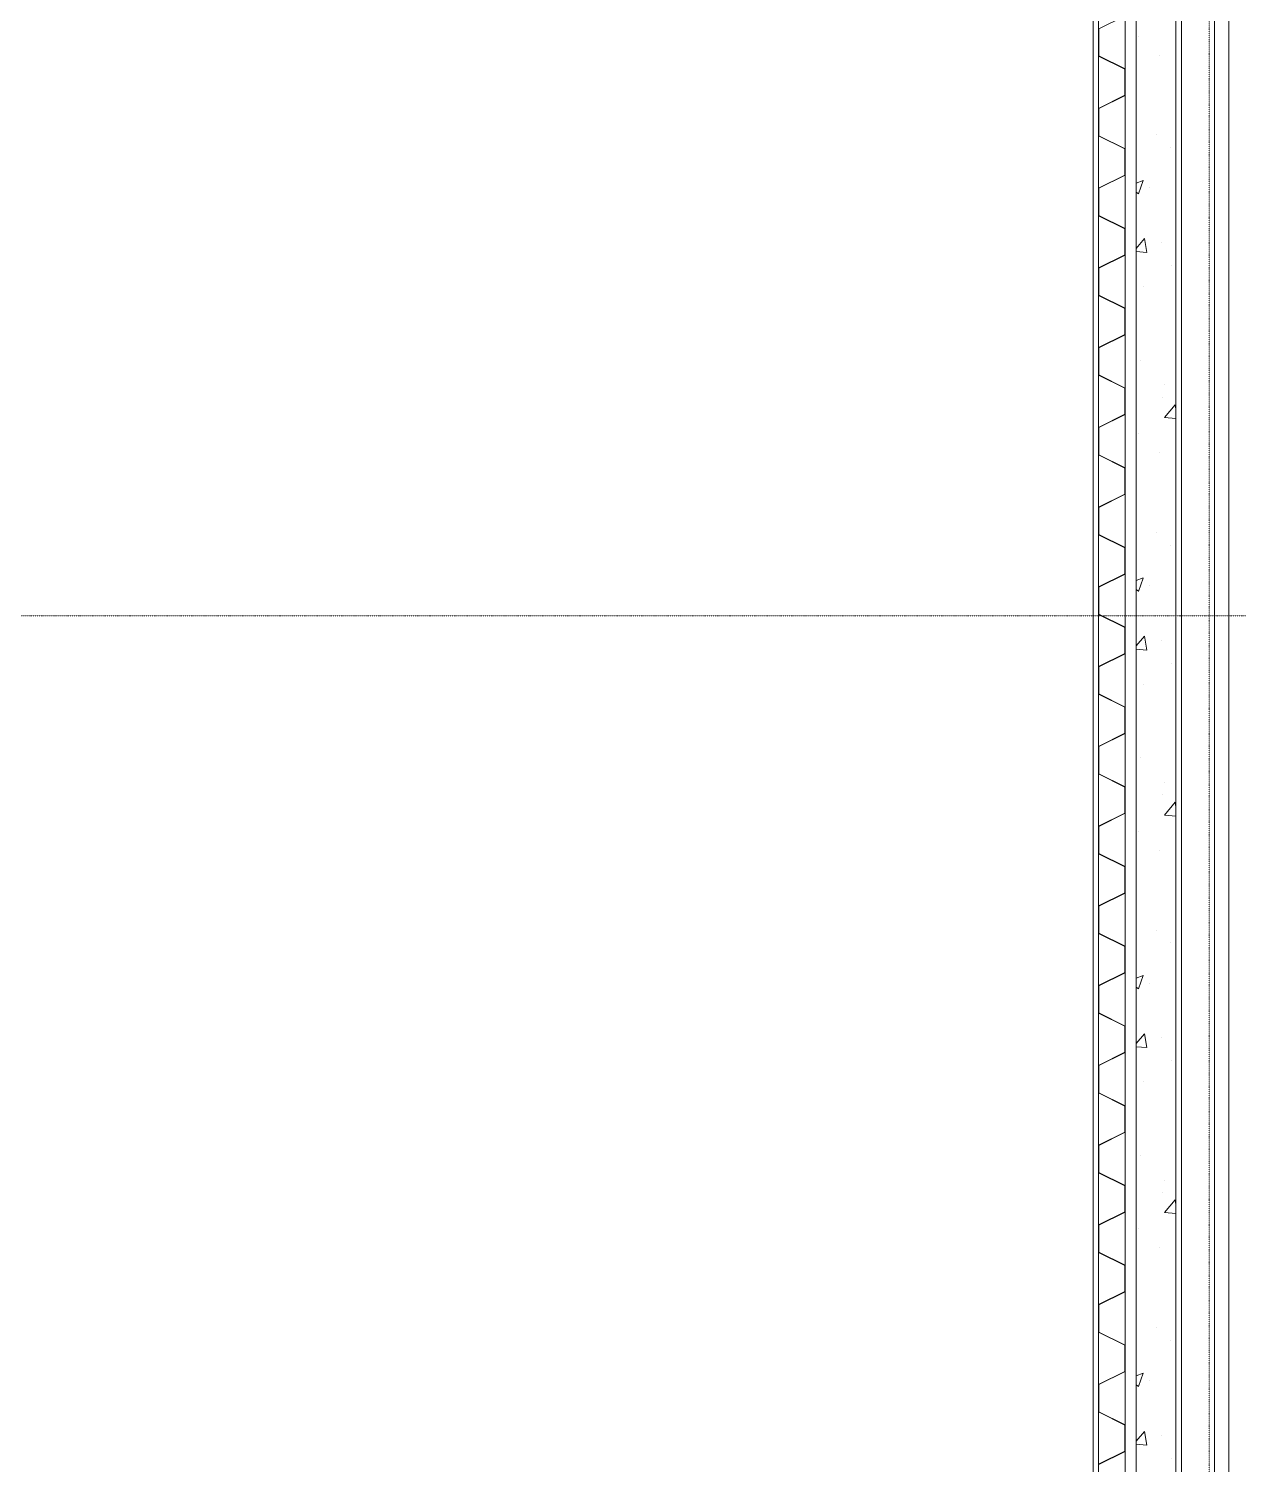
# Model space of a CAD drawing. Extents: x -32000 to 416743, y -254124 to 144214.
# Drawn here: x -5342 to 133, y 41159 to 47658 of the extents above; entities that cross this region are included whole.
import ezdxf

# ---------------------------------------------------------------- set-up
doc = ezdxf.new("R2010")
doc.units = 0
doc.header["$LTSCALE"] = 10
for name, pattern in [('H12PL4$0$JJP_三點線', [0.9, 0.3, -0.15, 0, -0.15, 0, -0.15, 0, -0.15]), ('XFM7P40ICA$0$H12PL4$0$JJP_三點線', [0.9, 0.3, -0.15, 0, -0.15, 0, -0.15, 0, -0.15]), ('XFM7P40ICA$0$H12PL4$0$JJP_虛線(退縮線、投影線、地下室範圍、非屬本工程、圖面分區)', [0.45, 0.3, -0.15])]:
    doc.linetypes.add(name, pattern=pattern)
for name, color, linetype in [('H12PL4$0$A-WALL-EX', 252, 'Continuous'), ('H12PL4$0$S-GRID', 252, 'Continuous'), ('H12PL4$0$S-SLAB-SHOW', 252, 'Continuous'), ('XFM7P40ICA$0$H12PL4$0$A-WALL-EX', 252, 'Continuous'), ('XFM7P40ICA$0$H12PL4$0$Hattch', 252, 'Continuous'), ('XFM7P40ICA$0$H12PL4$0$L40_19_SUGATA2', 252, 'Continuous'), ('XFM7P40ICA$0$H12PL4$0$L40_19_SUGATA3', 252, 'Continuous'), ('XFM7P40ICA$0$H12PL4$0$S-GRID', 252, 'Continuous')]:
    doc.layers.add(name, color=color, linetype=linetype)

# ---------------------------------------------------------------- blocks, each defined once
blk = doc.blocks.new('H12PL4')
at = {"layer": 'H12PL4$0$A-WALL-EX', "lineweight": 0, "flags": 128}
for points in [[(-525, -2675), (-525, 83025)], [(-500, 83000), (-500, -2650)], [(-380, -2530), (-380, 82880)], [(-330, 82830), (-330, -2480)], [(-150, -2300), (-150, 82650)], [(-125, -2275), (-125, 82625)]]:
    blk.add_lwpolyline(points, dxfattribs=at)
at = {"layer": 'H12PL4$0$S-GRID', "linetype": 'H12PL4$0$JJP_三點線', "lineweight": 0}
for p, q in [((0, 128250), (0, -28000)), ((-29000, 45000), (289600, 45000))]:
    blk.add_line(p, q, dxfattribs=at)
at = {"layer": 'H12PL4$0$S-SLAB-SHOW', "lineweight": 0}
blk.add_line((90, -2300), (90, 82649.8), dxfattribs=at)
at = {"layer": 'H12PL4$0$S-SLAB-SHOW', "lineweight": 0, "flags": 128}
blk.add_lwpolyline([(-150, 82649.8), (-150, -2300)], dxfattribs=at)
blk = doc.blocks.new('XFM7P40ICA$0$H12PL4')
at = {"layer": 'XFM7P40ICA$0$H12PL4$0$A-WALL-EX', "lineweight": 0}
blk.add_line((90, -2300), (90, 82649.8), dxfattribs=at)
at = {"layer": 'XFM7P40ICA$0$H12PL4$0$A-WALL-EX', "linetype": 'XFM7P40ICA$0$H12PL4$0$JJP_虛線(退縮線、投影線、地下室範圍、非屬本工程、圖面分區)', "lineweight": 0, "flags": 128}
for points in [[(-525, 83011), (-525, -2675)], [(-125, -2275), (-125, 82611.4)]]:
    blk.add_lwpolyline(points, dxfattribs=at)
at = {"layer": 'XFM7P40ICA$0$H12PL4$0$A-WALL-EX', "lineweight": 0, "flags": 128}
for points in [[(-500, 83000), (-500, -2650)], [(-380, -2530), (-380, 82880)], [(-330, 82830), (-330, -2480)], [(-150, -2300), (-150, 82650)], [(-150, 82649.8), (-150, -2300)]]:
    blk.add_lwpolyline(points, dxfattribs=at)
at = {"layer": 'XFM7P40ICA$0$H12PL4$0$Hattch', "lineweight": 0}
for p, q in [((-380, 47716.2), (-498.3, 47657.1)), ((-500, 47533.3), (-500, 47657.1)), ((-498.3, 47656), (-498.3, 47534.3)), ((-320.4, 47624.4), (-320.4, 47624.4)), ((-381.7, 47474.1), (-500, 47533.3)), ((-380, 47475.2), (-498.3, 47534.3)), ((-225.8, 47538.4), (-225.7, 47538.4)), ((-381.7, 47474.1), (-381.7, 47356.2)), ((-380, 47475.2), (-380, 47355.2)), ((-381.7, 47356.2), (-500, 47297.1)), ((-380, 47355.2), (-498.3, 47296)), ((-500, 47172.3), (-500, 47296)), ((-498.3, 47295), (-498.3, 47173.3)), ((-381.7, 47113.1), (-500, 47172.3)), ((-380, 47114.1), (-498.3, 47173.3)), ((-238.5, 47177), (-238.5, 47177)), ((-173, 47119.1), (-173, 47119.1)), ((-381.7, 47113.1), (-381.7, 46995.2)), ((-380, 47114.1), (-380, 46994.1)), ((-381.7, 46995.2), (-500, 46936)), ((-380, 46994.1), (-498.3, 46935)), ((-500, 46811.2), (-500, 46935)), ((-498.3, 46933.9), (-498.3, 46812.3)), ((-330, 46959), (-298.4, 46971.1)), ((-318.7, 46910.6), (-298.4, 46971)), ((-271.3, 46937.5), (-271.3, 46937.5)), ((-330, 46918.3), (-318.7, 46910.7)), ((-381.7, 46752.1), (-500, 46811.2)), ((-380, 46753.1), (-498.3, 46812.3)), ((-381.7, 46752.1), (-381.7, 46634.1)), ((-380, 46753.1), (-380, 46633.1)), ((-330, 46663.2), (-292.6, 46707.7)), ((-281, 46644.9), (-292.5, 46707.6)), ((-216.7, 46690.3), (-216.7, 46690.3)), ((-381.7, 46634.1), (-500, 46575)), ((-380, 46633.1), (-498.3, 46573.9)), ((-330, 46649.3), (-281, 46645)), ((-500, 46450.2), (-500, 46573.9)), ((-498.3, 46572.9), (-498.3, 46451.2)), ((-170.1, 46585.3), (-170, 46585.3)), ((-296.1, 46490.2), (-296, 46490.2)), ((-381.7, 46391), (-500, 46450.2)), ((-380, 46392.1), (-498.3, 46451.2)), ((-381.7, 46391), (-381.7, 46273.1)), ((-380, 46392.1), (-380, 46272.1)), ((-381.7, 46273.1), (-500, 46213.9)), ((-380, 46272.1), (-498.3, 46212.9)), ((-500, 46089.1), (-500, 46212.9)), ((-498.3, 46211.9), (-498.3, 46090.2)), ((-308.2, 46157.3), (-308.2, 46157.3)), ((-381.7, 46030), (-500, 46089.1)), ((-380, 46031), (-498.3, 46090.2)), ((-381.7, 46030), (-381.7, 45912.1)), ((-380, 46031), (-380, 45911)), ((-200.6, 46045), (-200.6, 46045)), ((-211.3, 45988.7), (-211.3, 45988.7)), ((-202.1, 45898.1), (-153.9, 45955.5)), ((-150, 45934.9), (-153.8, 45955.4)), ((-381.7, 45912.1), (-500, 45852.9)), ((-380, 45911), (-498.3, 45851.9)), ((-202.1, 45898.1), (-150, 45893.5)), ((-500, 45728.1), (-500, 45851.9)), ((-498.3, 45850.8), (-498.3, 45729.1)), ((-320.4, 45824.4), (-320.4, 45824.4)), ((-381.7, 45668.9), (-500, 45728.1)), ((-380, 45670), (-498.3, 45729.1)), ((-225.8, 45738.4), (-225.7, 45738.4)), ((-381.7, 45668.9), (-381.7, 45551)), ((-380, 45670), (-380, 45550)), ((-381.7, 45551), (-500, 45491.9)), ((-500, 45367.1), (-500, 45490.8)), ((-380, 45550), (-498.3, 45490.8)), ((-498.3, 45489.8), (-498.3, 45368.1)), ((-381.7, 45307.9), (-500, 45367.1)), ((-380, 45308.9), (-498.3, 45368.1)), ((-238.5, 45377), (-238.5, 45377)), ((-381.7, 45307.9), (-381.7, 45190)), ((-380, 45308.9), (-380, 45188.9)), ((-173, 45319.1), (-173, 45319.1)), ((-381.7, 45190), (-500, 45130.8)), ((-380, 45188.9), (-498.3, 45129.8)), ((-330, 45159), (-298.4, 45171.1)), ((-318.7, 45110.6), (-298.4, 45171)), ((-500, 45006), (-500, 45129.8)), ((-498.3, 45128.7), (-498.3, 45007.1)), ((-330, 45118.3), (-318.7, 45110.7)), ((-271.3, 45137.5), (-271.3, 45137.5)), ((-381.7, 44946.9), (-500, 45006)), ((-380, 44947.9), (-498.3, 45007.1)), ((-381.7, 44946.9), (-381.7, 44828.9)), ((-380, 44947.9), (-380, 44827.9)), ((-330, 44863.2), (-292.6, 44907.7)), ((-281, 44844.9), (-292.5, 44907.6)), ((-330, 44849.3), (-281, 44845)), ((-216.7, 44890.3), (-216.7, 44890.3)), ((-381.7, 44828.9), (-500, 44769.8)), ((-380, 44827.9), (-498.3, 44768.7)), ((-170.1, 44785.3), (-170, 44785.3)), ((-500, 44645), (-500, 44768.7)), ((-498.3, 44767.7), (-498.3, 44646)), ((-380, 44586.9), (-498.3, 44646)), ((-296.1, 44690.2), (-296, 44690.2)), ((-381.7, 44585.8), (-500, 44645)), ((-381.7, 44585.8), (-381.7, 44467.9)), ((-380, 44586.9), (-380, 44466.9)), ((-381.7, 44467.9), (-500, 44408.7)), ((-380, 44466.9), (-498.3, 44407.7)), ((-500, 44284), (-500, 44407.7)), ((-498.3, 44406.7), (-498.3, 44285)), ((-308.2, 44357.3), (-308.2, 44357.3)), ((-381.7, 44224.8), (-500, 44284)), ((-380, 44225.8), (-498.3, 44285)), ((-381.7, 44224.8), (-381.7, 44106.9)), ((-380, 44225.8), (-380, 44105.8)), ((-200.6, 44245), (-200.6, 44245)), ((-211.3, 44188.7), (-211.3, 44188.7)), ((-202.1, 44098.1), (-153.9, 44155.5)), ((-150, 44134.9), (-153.8, 44155.4)), ((-381.7, 44106.9), (-500, 44047.7)), ((-380, 44105.8), (-498.3, 44046.7)), ((-202.1, 44098.1), (-150, 44093.5)), ((-500, 43922.9), (-500, 44046.7)), ((-498.3, 44045.6), (-498.3, 43924)), ((-320.4, 44024.4), (-320.4, 44024.4)), ((-225.8, 43938.4), (-225.7, 43938.4)), ((-381.7, 43863.8), (-500, 43922.9)), ((-380, 43864.8), (-498.3, 43924)), ((-381.7, 43863.8), (-381.7, 43745.8)), ((-380, 43864.8), (-380, 43744.8)), ((-381.7, 43745.8), (-500, 43686.7)), ((-380, 43744.8), (-498.3, 43685.6)), ((-500, 43561.9), (-500, 43685.6)), ((-498.3, 43684.6), (-498.3, 43562.9)), ((-381.7, 43502.7), (-500, 43561.9)), ((-380, 43503.8), (-498.3, 43562.9)), ((-238.5, 43577), (-238.5, 43577)), ((-381.7, 43502.7), (-381.7, 43384.8)), ((-380, 43503.8), (-380, 43383.8)), ((-173, 43519.1), (-173, 43519.1)), ((-381.7, 43384.8), (-500, 43325.6)), ((-380, 43383.8), (-498.3, 43324.6)), ((-330, 43359), (-298.4, 43371.1)), ((-318.7, 43310.6), (-298.4, 43371)), ((-500, 43200.8), (-500, 43324.6)), ((-498.3, 43323.6), (-498.3, 43201.9)), ((-330, 43318.3), (-318.7, 43310.7)), ((-271.3, 43337.5), (-271.3, 43337.5)), ((-381.7, 43141.7), (-500, 43200.8)), ((-380, 43142.7), (-498.3, 43201.9)), ((-381.7, 43141.7), (-381.7, 43023.8)), ((-380, 43142.7), (-380, 43022.7)), ((-330, 43063.2), (-292.6, 43107.7)), ((-281, 43044.9), (-292.5, 43107.6)), ((-216.7, 43090.3), (-216.7, 43090.3)), ((-381.7, 43023.8), (-500, 42964.6)), ((-380, 43022.7), (-498.3, 42963.6)), ((-330, 43049.3), (-281, 43045)), ((-500, 42839.8), (-500, 42963.6)), ((-498.3, 42962.5), (-498.3, 42840.8)), ((-170.1, 42985.3), (-170, 42985.3)), ((-381.7, 42780.6), (-500, 42839.8)), ((-380, 42781.7), (-498.3, 42840.8)), ((-296.1, 42890.2), (-296, 42890.2)), ((-381.7, 42780.6), (-381.7, 42662.7)), ((-380, 42781.7), (-380, 42661.7)), ((-381.7, 42662.7), (-500, 42603.6)), ((-380, 42661.7), (-498.3, 42602.5)), ((-500, 42478.8), (-500, 42602.5)), ((-498.3, 42601.5), (-498.3, 42479.8)), ((-308.2, 42557.3), (-308.2, 42557.3)), ((-381.7, 42419.6), (-500, 42478.8)), ((-380, 42420.6), (-498.3, 42479.8)), ((-200.6, 42445), (-200.6, 42445)), ((-381.7, 42419.6), (-381.7, 42301.7)), ((-380, 42420.6), (-380, 42300.6)), ((-211.3, 42388.7), (-211.3, 42388.7)), ((-202.1, 42298.1), (-153.9, 42355.5)), ((-150, 42334.9), (-153.8, 42355.4)), ((-381.7, 42301.7), (-500, 42242.5)), ((-500, 42117.7), (-500, 42241.5)), ((-380, 42300.6), (-498.3, 42241.5)), ((-202.1, 42298.1), (-150, 42293.5)), ((-498.3, 42240.4), (-498.3, 42118.8)), ((-320.4, 42224.4), (-320.4, 42224.4)), ((-381.7, 42058.6), (-500, 42117.7)), ((-380, 42059.6), (-498.3, 42118.8)), ((-225.8, 42138.4), (-225.7, 42138.4)), ((-381.7, 42058.6), (-381.7, 41940.6)), ((-380, 42059.6), (-380, 41939.6)), ((-381.7, 41940.6), (-500, 41881.5)), ((-380, 41939.6), (-498.3, 41880.4)), ((-500, 41756.7), (-500, 41880.4)), ((-498.3, 41879.4), (-498.3, 41757.7)), ((-381.7, 41697.5), (-500, 41756.7)), ((-380, 41698.6), (-498.3, 41757.7)), ((-238.5, 41777), (-238.5, 41777)), ((-381.7, 41697.5), (-381.7, 41579.6)), ((-380, 41698.6), (-380, 41578.6)), ((-173, 41719.1), (-173, 41719.1)), ((-381.7, 41579.6), (-500, 41520.4)), ((-380, 41578.6), (-498.3, 41519.4)), ((-330, 41559), (-298.4, 41571.1)), ((-318.7, 41510.6), (-298.4, 41571)), ((-271.3, 41537.5), (-271.3, 41537.5)), ((-500, 41395.6), (-500, 41519.4)), ((-498.3, 41518.4), (-498.3, 41396.7)), ((-330, 41518.3), (-318.7, 41510.7)), ((-380, 41337.5), (-498.3, 41396.7)), ((-381.7, 41336.5), (-500, 41395.6)), ((-381.7, 41336.5), (-381.7, 41218.6)), ((-380, 41337.5), (-380, 41217.5)), ((-330, 41263.2), (-292.6, 41307.7)), ((-281, 41244.9), (-292.5, 41307.6)), ((-216.7, 41290.3), (-216.7, 41290.3)), ((-381.7, 41218.6), (-500, 41159.4)), ((-380, 41217.5), (-498.3, 41158.4)), ((-330, 41249.3), (-281, 41245)), ((-170.1, 41185.3), (-170, 41185.3))]:
    blk.add_line(p, q, dxfattribs=at)
at = {"layer": 'XFM7P40ICA$0$H12PL4$0$L40_19_SUGATA2', "lineweight": 0}
blk.add_line((-525, 83025), (-525, -2675), dxfattribs=at)
at = {"layer": 'XFM7P40ICA$0$H12PL4$0$L40_19_SUGATA3', "lineweight": 0}
blk.add_line((25, -2125), (25, 82475), dxfattribs=at)
at = {"layer": 'XFM7P40ICA$0$H12PL4$0$S-GRID', "linetype": 'XFM7P40ICA$0$H12PL4$0$JJP_三點線', "lineweight": 0}
for p, q in [((0, 128250), (0, -28000)), ((-29000, 45000), (289600, 45000))]:
    blk.add_line(p, q, dxfattribs=at)
blk = doc.blocks.new('XFM7P40ICA')
blk.add_blockref('XFM7P40ICA$0$H12PL4', (0, 0))

msp = doc.modelspace()

# ---------------------------------------------------------------- block references
for name in ['H12PL4', 'XFM7P40ICA']:
    msp.add_blockref(name, (0, 0))

doc.saveas('drawing.dxf')
